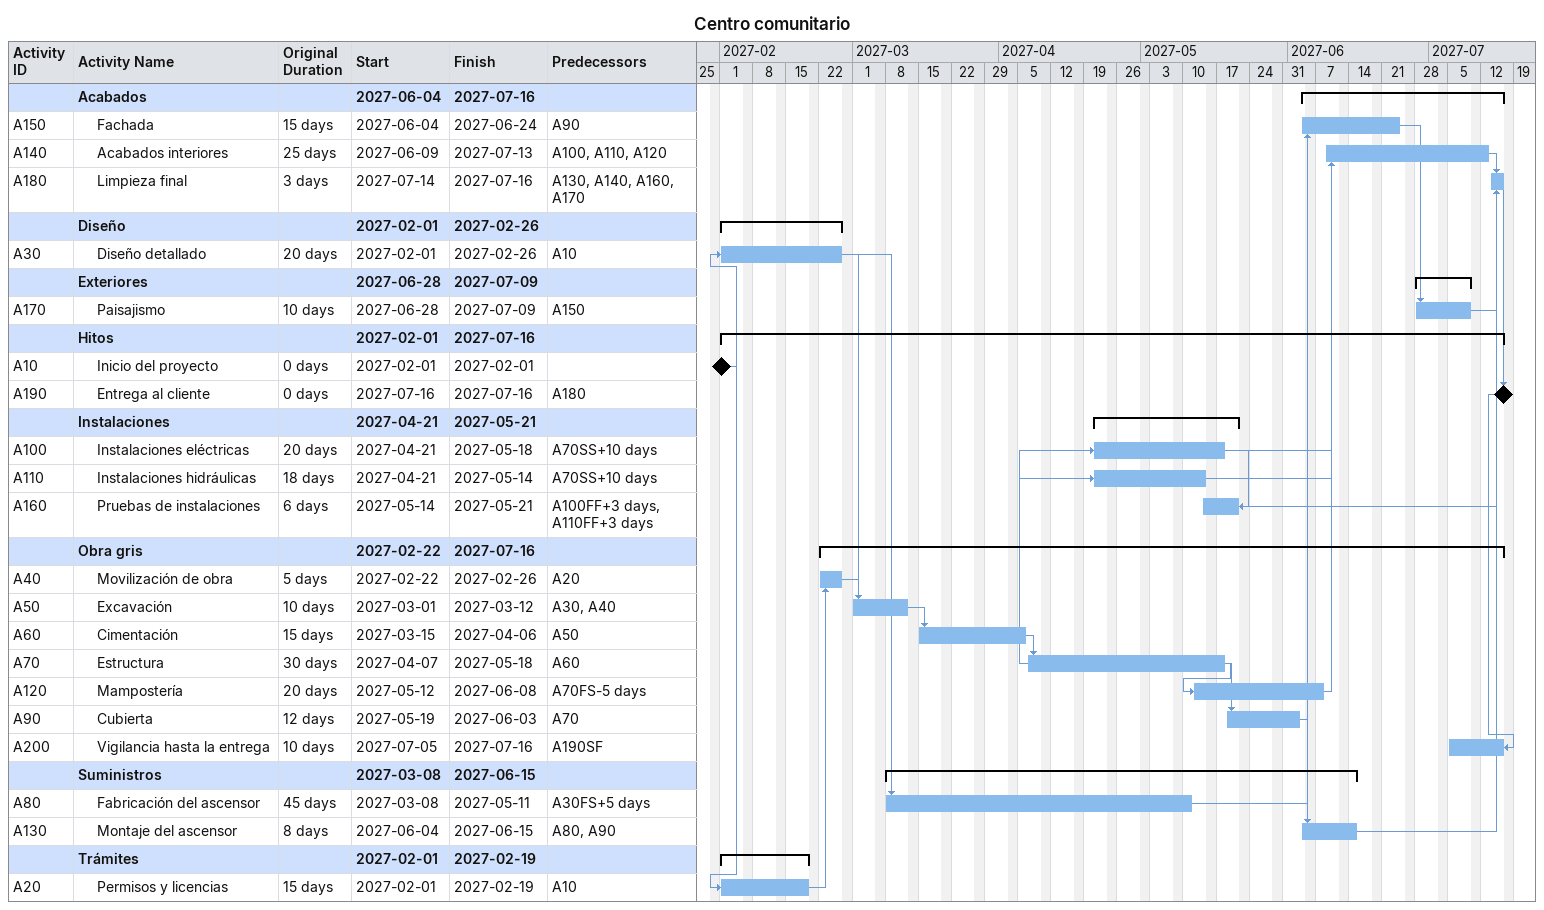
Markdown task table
Centro comunitario

| ID | Level | Task | Original duration | Start | Finish | Predecessors |
|---|---|---|---|---|---|---|
|  | 1 | **Acabados** |  | 2027-06-04 | 2027-07-16 |  |
| A150 | 2 | Fachada | 15d | 2027-06-04 | 2027-06-24 | A90 |
| A140 | 2 | Acabados interiores | 25d | 2027-06-09 | 2027-07-13 | A100, A110, A120 |
| A180 | 2 | Limpieza final | 3d | 2027-07-14 | 2027-07-16 | A130, A140, A160, A170 |
|  | 1 | **Diseño** |  | 2027-02-01 | 2027-02-26 |  |
| A30 | 2 | Diseño detallado | 20d | 2027-02-01 | 2027-02-26 | A10 |
|  | 1 | **Exteriores** |  | 2027-06-28 | 2027-07-09 |  |
| A170 | 2 | Paisajismo | 10d | 2027-06-28 | 2027-07-09 | A150 |
|  | 1 | **Hitos** |  | 2027-02-01 | 2027-07-16 |  |
| A10 | 2 | Inicio del proyecto | 0d | 2027-02-01 | 2027-02-01 |  |
| A190 | 2 | Entrega al cliente | 0d | 2027-07-16 | 2027-07-16 | A180 |
|  | 1 | **Instalaciones** |  | 2027-04-21 | 2027-05-21 |  |
| A100 | 2 | Instalaciones eléctricas | 20d | 2027-04-21 | 2027-05-18 | A70SS+10d |
| A110 | 2 | Instalaciones hidráulicas | 18d | 2027-04-21 | 2027-05-14 | A70SS+10d |
| A160 | 2 | Pruebas de instalaciones | 6d | 2027-05-14 | 2027-05-21 | A100FF+3d, A110FF+3d |
|  | 1 | **Obra gris** |  | 2027-02-22 | 2027-07-16 |  |
| A40 | 2 | Movilización de obra | 5d | 2027-02-22 | 2027-02-26 | A20 |
| A50 | 2 | Excavación | 10d | 2027-03-01 | 2027-03-12 | A30, A40 |
| A60 | 2 | Cimentación | 15d | 2027-03-15 | 2027-04-06 | A50 |
| A70 | 2 | Estructura | 30d | 2027-04-07 | 2027-05-18 | A60 |
| A120 | 2 | Mampostería | 20d | 2027-05-12 | 2027-06-08 | A70FS-5d |
| A90 | 2 | Cubierta | 12d | 2027-05-19 | 2027-06-03 | A70 |
| A200 | 2 | Vigilancia hasta la entrega | 10d | 2027-07-05 | 2027-07-16 | A190SF |
|  | 1 | **Suministros** |  | 2027-03-08 | 2027-06-15 |  |
| A80 | 2 | Fabricación del ascensor | 45d | 2027-03-08 | 2027-05-11 | A30FS+5d |
| A130 | 2 | Montaje del ascensor | 8d | 2027-06-04 | 2027-06-15 | A80, A90 |
|  | 1 | **Trámites** |  | 2027-02-01 | 2027-02-19 |  |
| A20 | 2 | Permisos y licencias | 15d | 2027-02-01 | 2027-02-19 | A10 |
